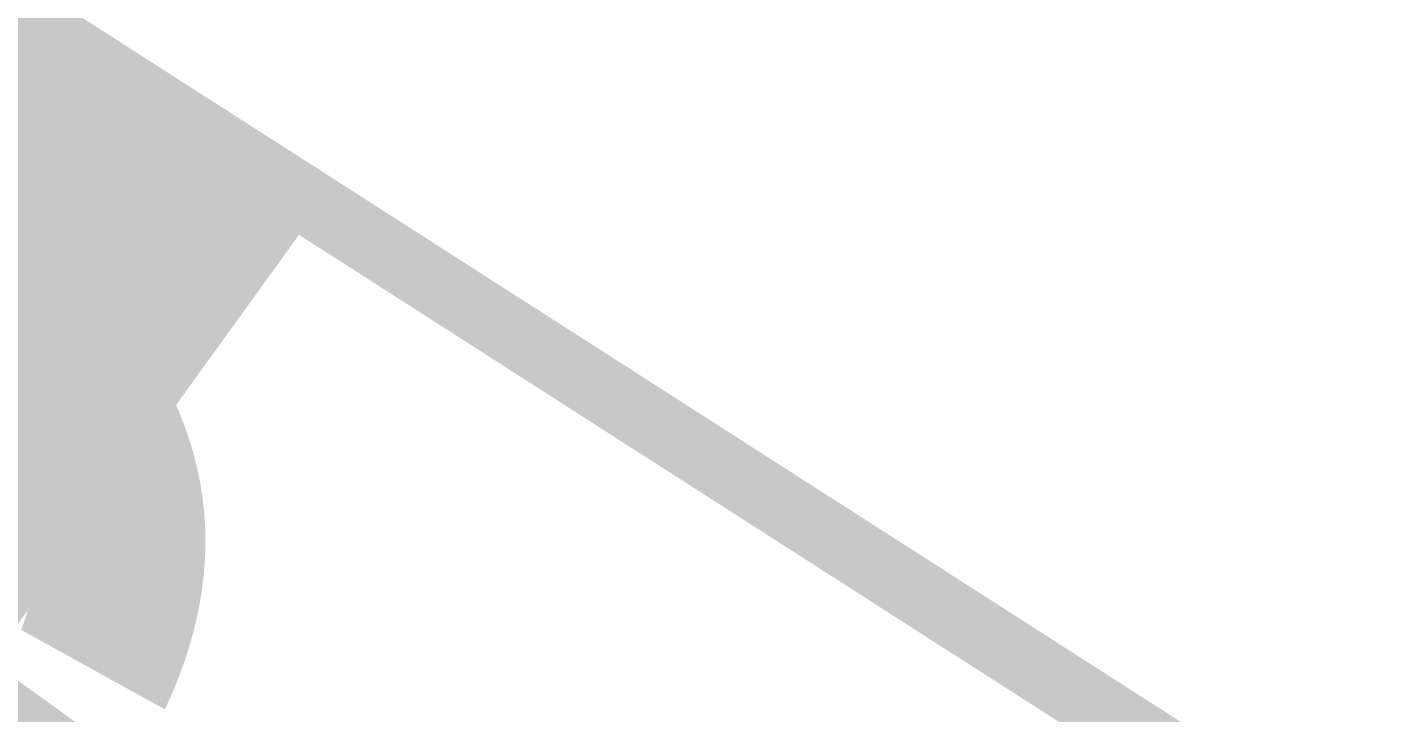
# Model space of a CAD drawing. Header units: metres. Extents: x 307950 to 323604, y 7400965 to 7433979.
# Drawn here: x 309064.748 to 309068.866, y 7432778.032 to 7432780.118 of the extents above; entities that cross this region are included whole.
import ezdxf
from ezdxf.enums import TextEntityAlignment as Align

# ---------------------------------------------------------------- set-up
doc = ezdxf.new("R2010")
doc.units = ezdxf.units.M
doc.header["$LTSCALE"] = 10
doc.linetypes.add('DASHED2', pattern=[0.375, 0.25, -0.125])
doc.layers.get('0').update_dxf_attribs({"linetype": 'DASHED2'})
doc.layers.add('_LIMITE CONCESS', color=30, linetype='CONC_LINE')
doc.layers.add('ACAD-1C-SEM FOTOS$0$U-HZ-AMV', color=3, linetype='Continuous')
doc.layers.add('ACAD-Trecho total_TIC_02_ESTACAS_GERAL$0$U-HZ-ESTACAS', color=3, linetype='Continuous', lineweight=30)
doc.styles.add('ACAD-1C-SEM FOTOS$0$ARIAL', font='arial.ttf')
doc.styles.add('ACAD-Trecho total_TIC_02_ESTACAS_GERAL$0$ARIAL', font='arial.ttf')
doc.styles.get("Standard").update_dxf_attribs({"font": 'simplex.shx'})
doc.linetypes.add('CONC_LINE', pattern='A,3.5,-0.25,["CONC",Standard,S=0.175,R=0,X=-0.05,Y=-0.1],-0.75', length=4.5)

# ---------------------------------------------------------------- blocks, each defined once
blk = doc.blocks.new('ACAD-1C-SEM FOTOS$0$AMV 1_18.5 - METADE')
at = {"layer": 'ACAD-1C-SEM FOTOS$0$U-HZ-AMV'}
h = blk.add_hatch(color=250, dxfattribs=at)
h.dxf.hatch_style = 1
h.paths.add_polyline_path([(32.4, 1.8076), (0, -0.0052), (32.4, -0.0052)])
at = {"layer": 'ACAD-1C-SEM FOTOS$0$U-HZ-AMV', "const_width": 0.2, "flags": 128}
for points in [[(0, 0), (39.9384, 2.2188)], [(0, 0), (40, 0)]]:
    blk.add_lwpolyline(points, dxfattribs=at)
at = {"layer": 'ACAD-1C-SEM FOTOS$0$U-HZ-AMV', "style": 'ACAD-1C-SEM FOTOS$0$ARIAL'}
blk.add_attdef('1:18,5', text='', height=2, dxfattribs=at).set_placement((0, 3), align=Align.MIDDLE_CENTER)
blk = doc.blocks.new('ACAD-1C-SEM FOTOS')
at = {"rotation": 324.1596835924817}
blk.add_blockref('ACAD-1C-SEM FOTOS$0$AMV 1_18.5 - METADE', (309038.3147, 7432797.0797), dxfattribs=at)
at = {"layer": 'ACAD-1C-SEM FOTOS$0$U-HZ-AMV', "style": 'ACAD-1C-SEM FOTOS$0$ARIAL'}
for tag, rotation, p in [('1:18,5', 191.1253, (314938.8593, 7432043.1085)), ('1:14', 354.9896, (312127.7657, 7431887.7935)), ('1:14', 181.6957, (312214.8046, 7431885.1599))]:
    blk.add_attdef(tag, text='', height=2, rotation=rotation, dxfattribs=at).set_placement(p, align=Align.MIDDLE_CENTER)
blk = doc.blocks.new('ACAD-Trecho total_TIC_02_ESTACAS_GERAL')
at = {"layer": 'ACAD-Trecho total_TIC_02_ESTACAS_GERAL$0$U-HZ-ESTACAS', "style": 'ACAD-Trecho total_TIC_02_ESTACAS_GERAL$0$ARIAL'}
blk.add_text('59+200', height=4, rotation=144.1785, dxfattribs=at).set_placement((309065.872, 7432778.6368))

msp = doc.modelspace()

# ---------------------------------------------------------------- block references
at = {"linetype": 'ByBlock'}
msp.add_blockref('ACAD-Trecho total_TIC_02_ESTACAS_GERAL', (0, 0), dxfattribs=at)
at = {"layer": '_LIMITE CONCESS'}
msp.add_blockref('ACAD-1C-SEM FOTOS', (0, 0), dxfattribs=at)

doc.saveas('drawing.dxf')
